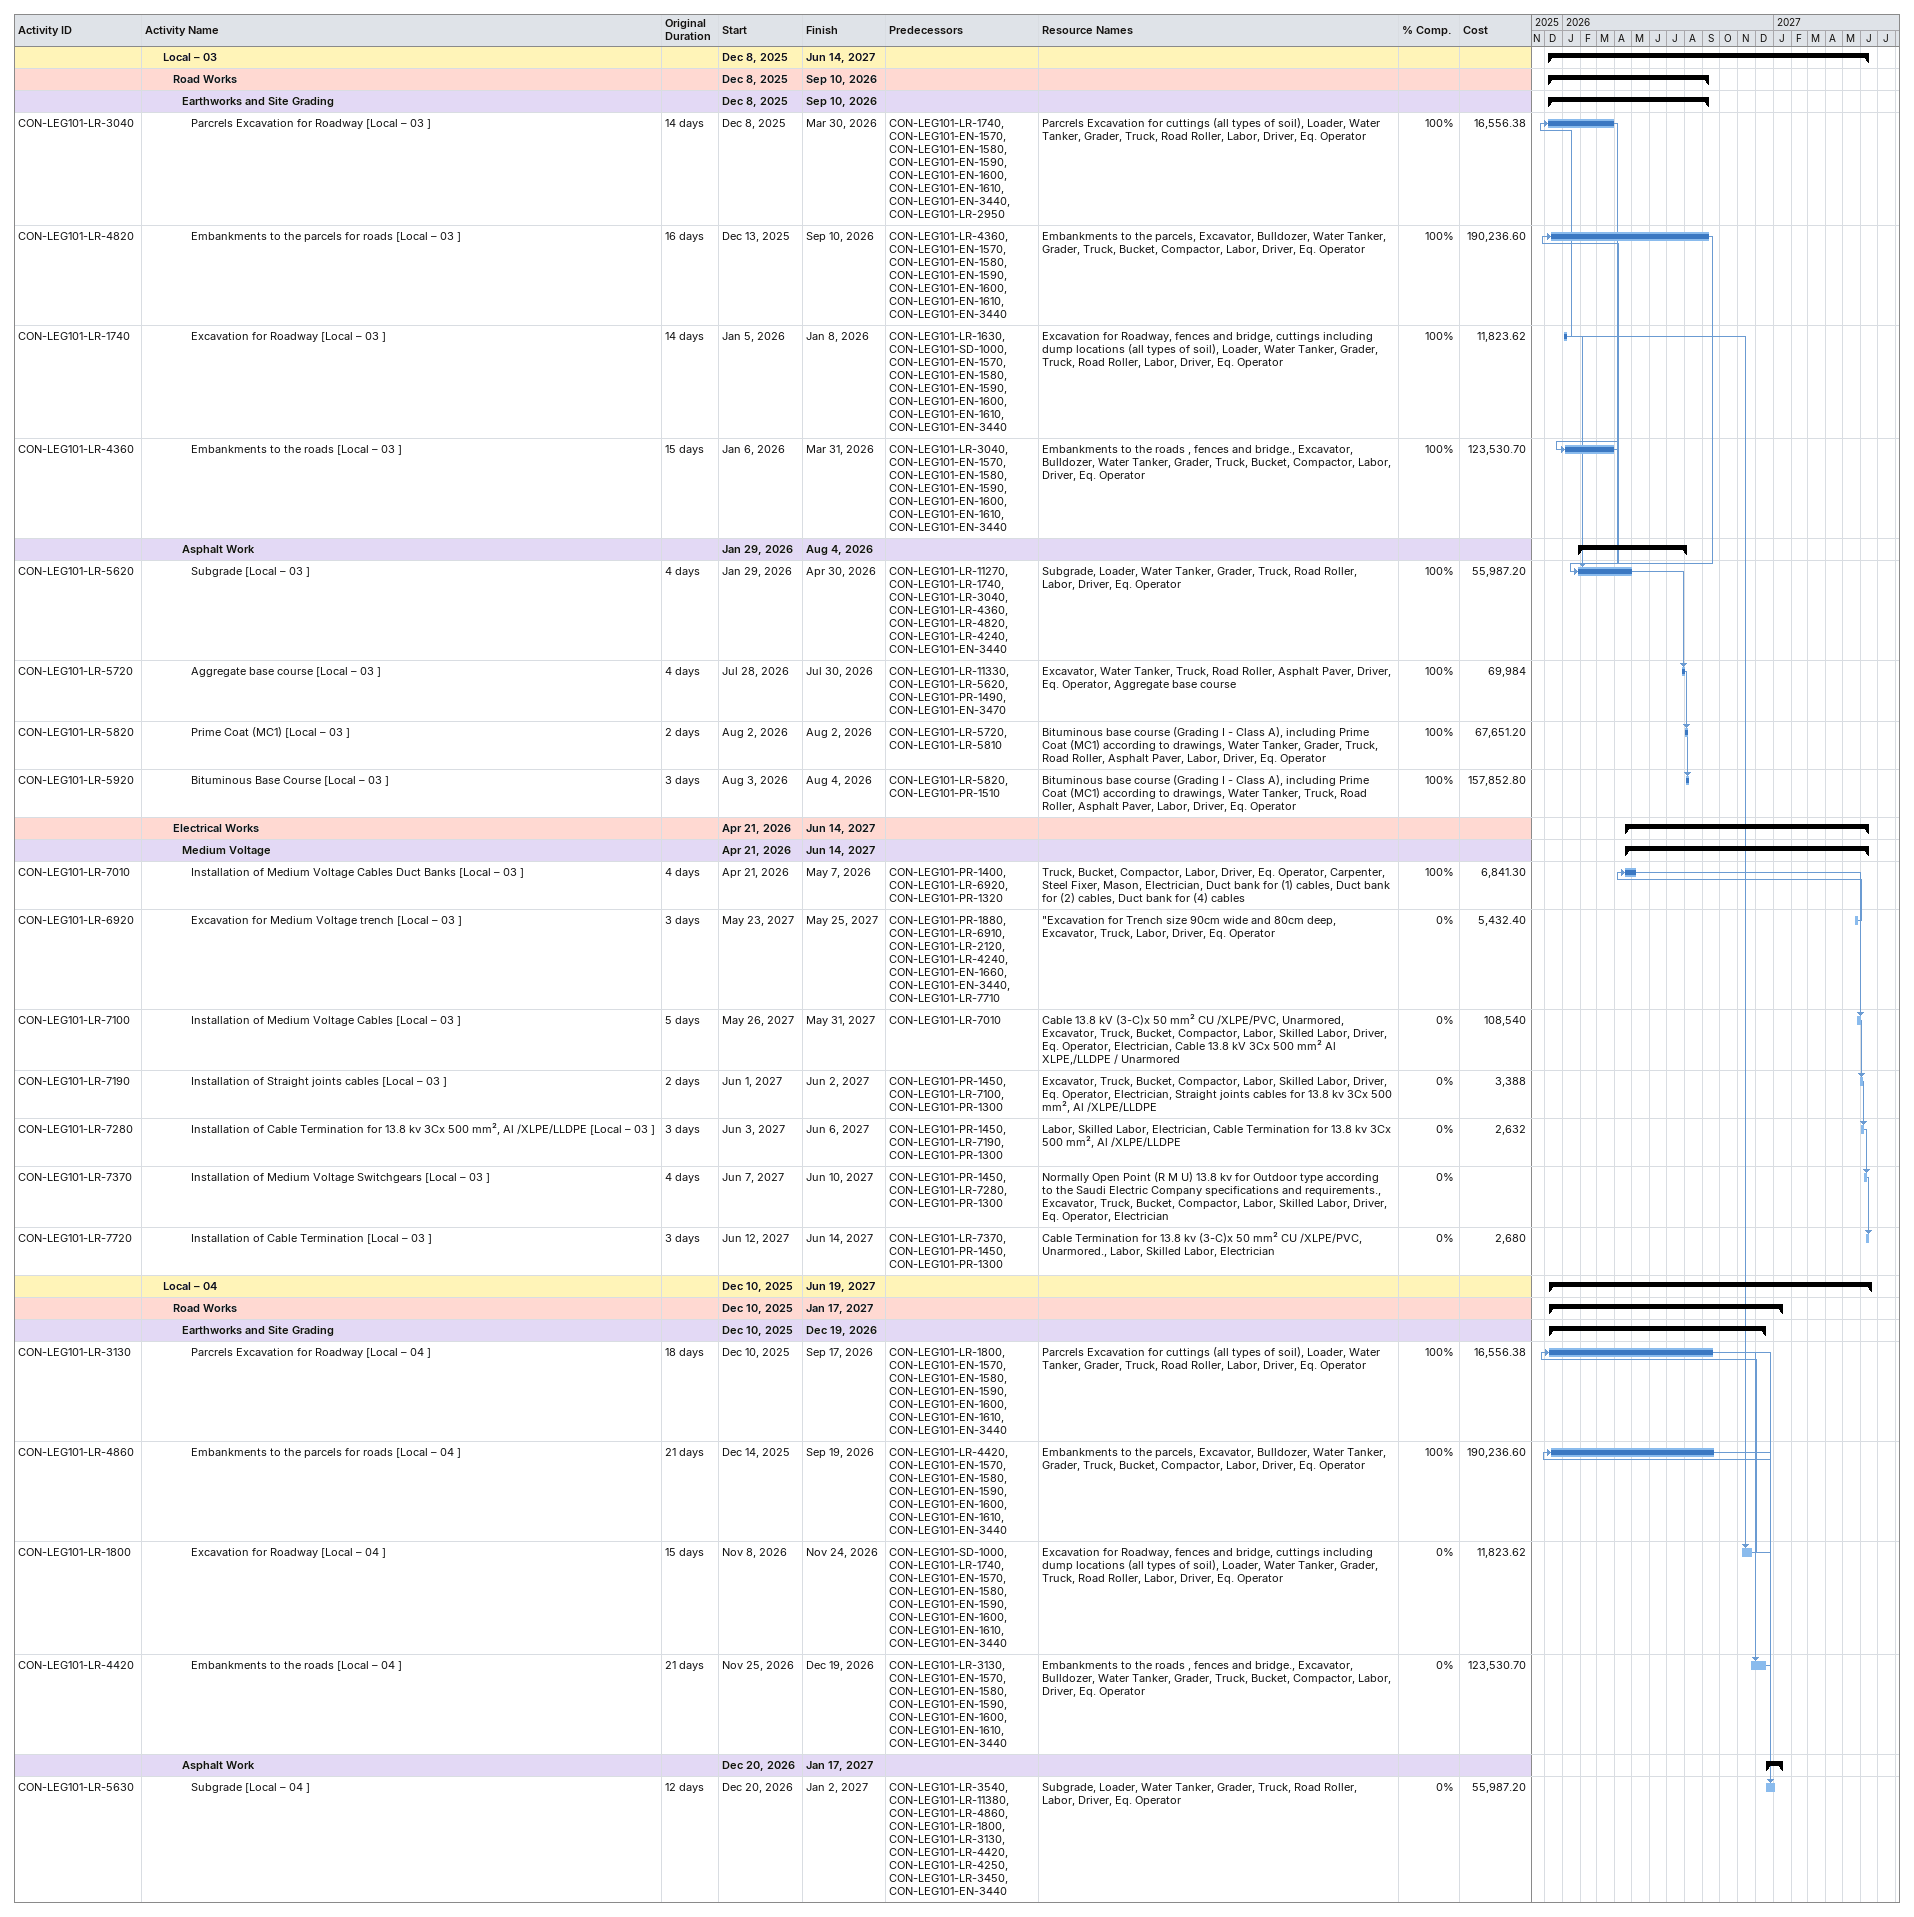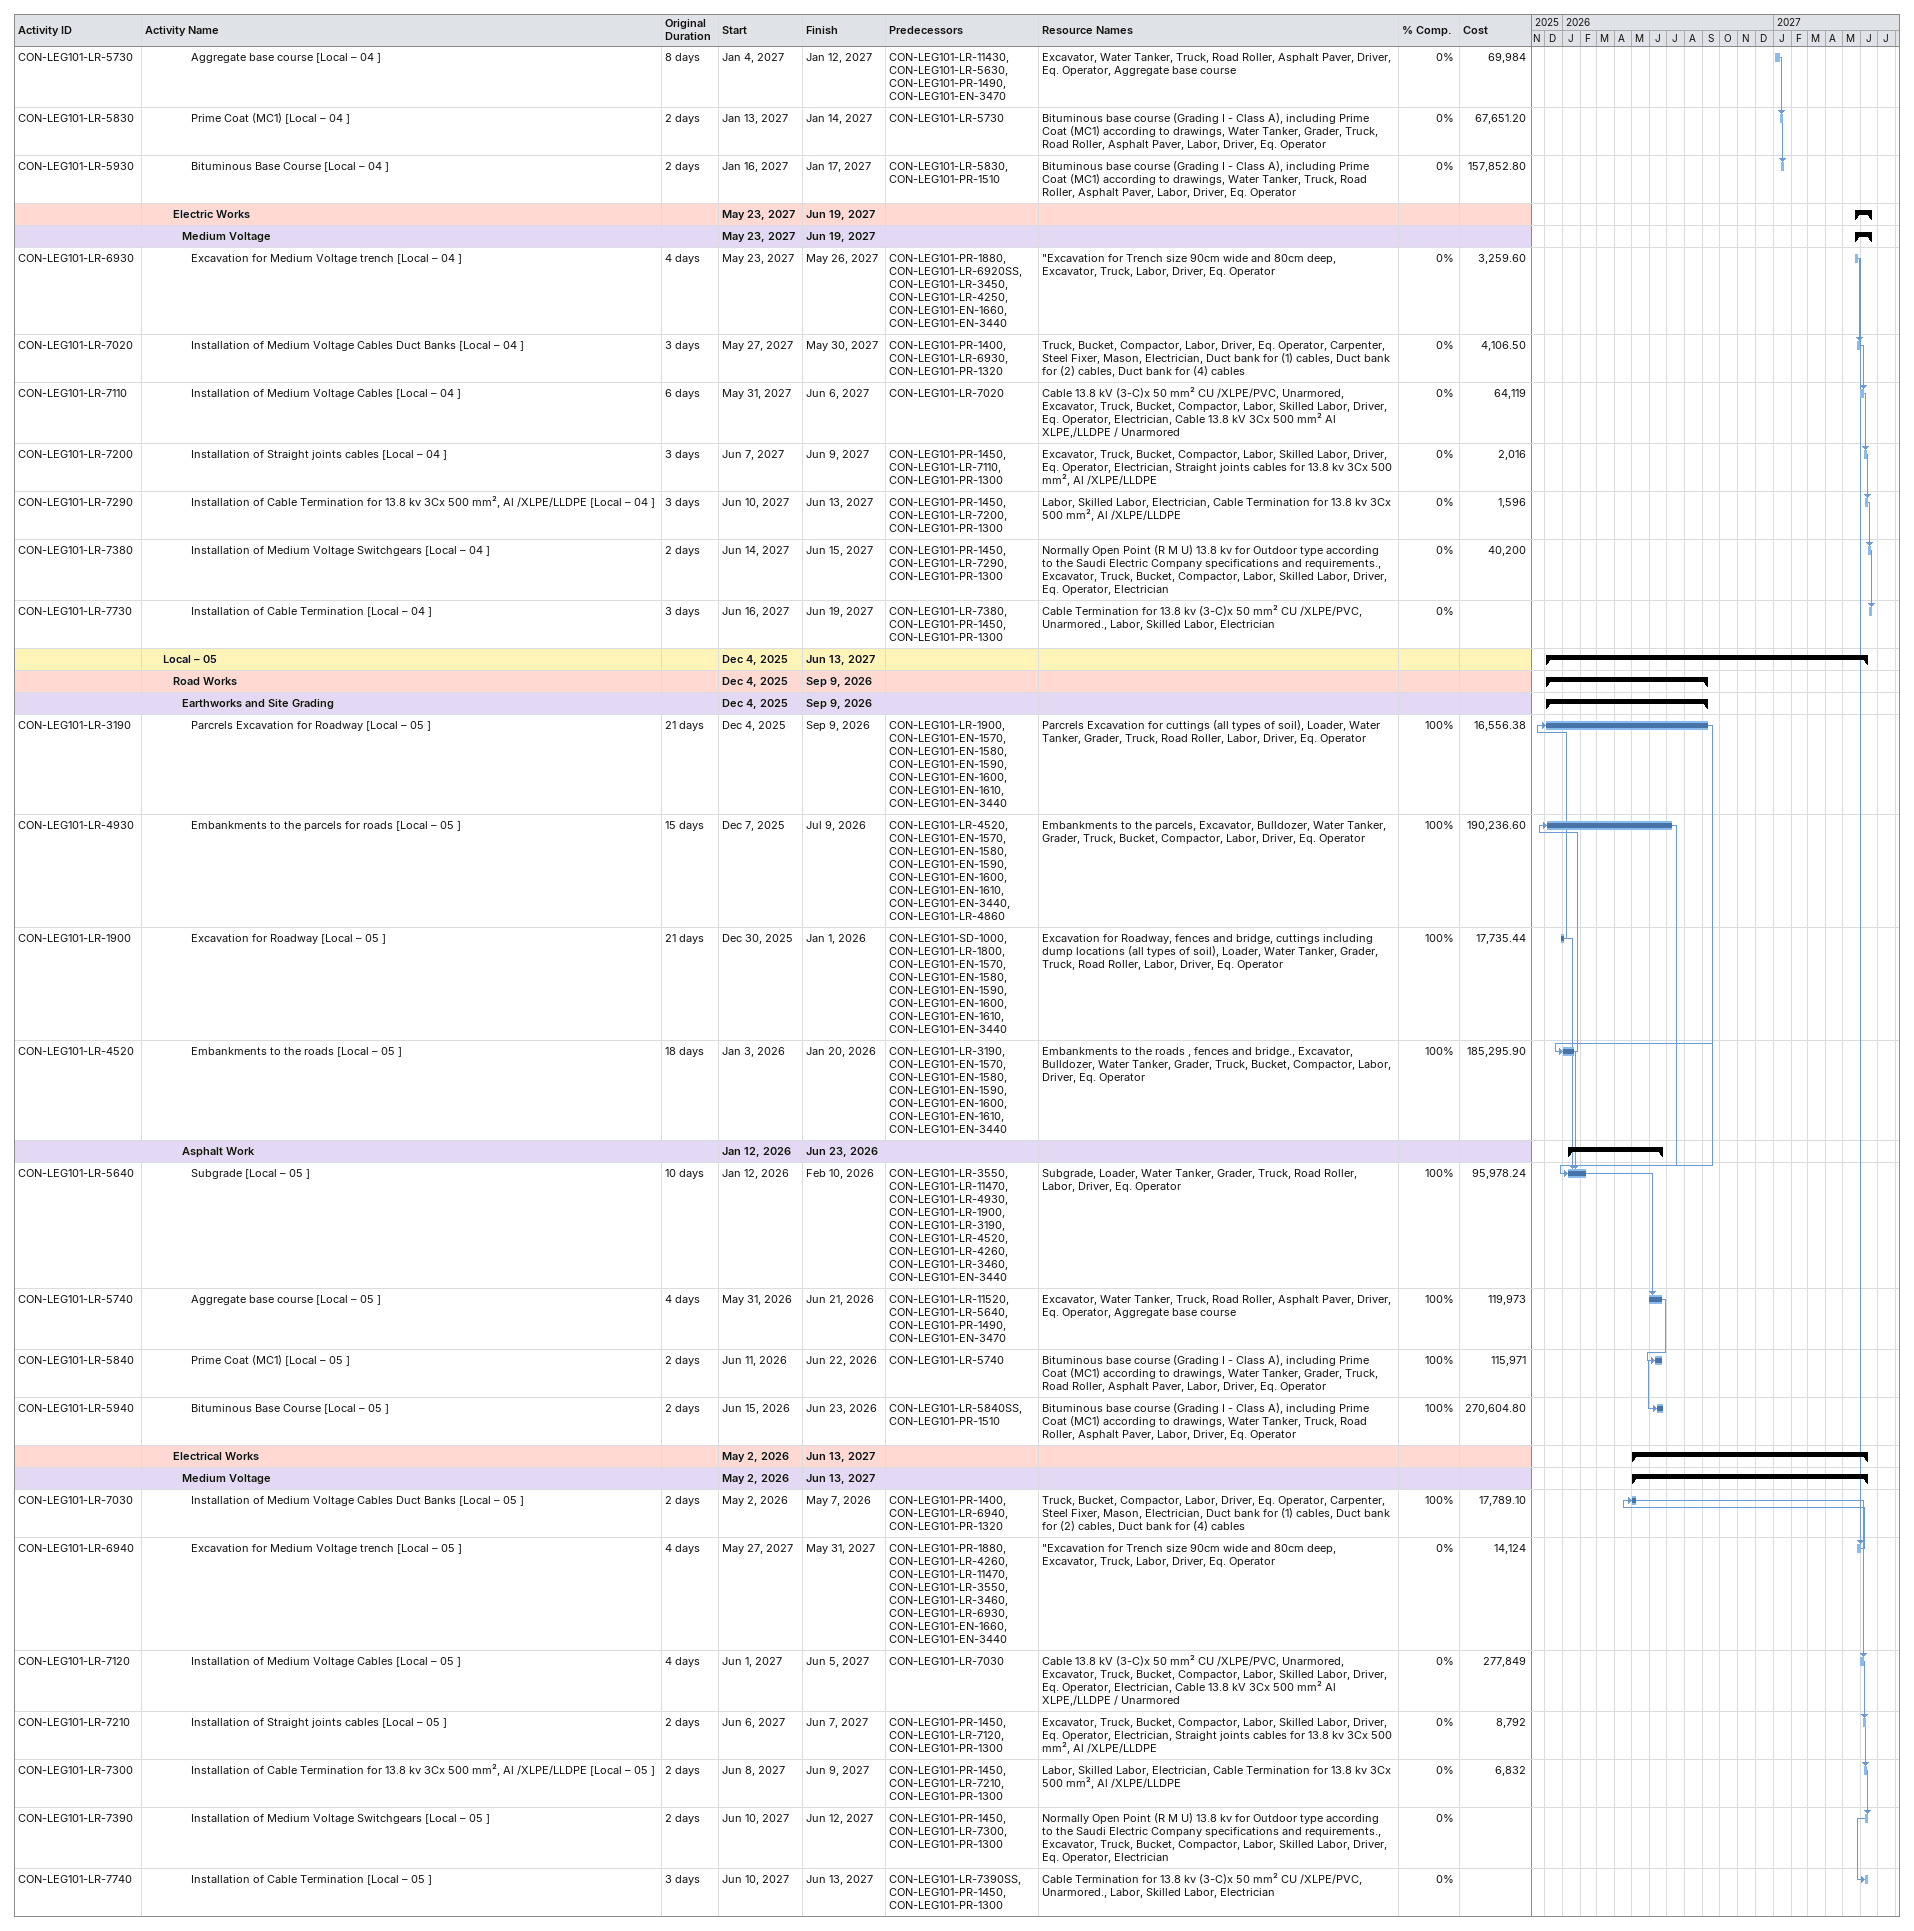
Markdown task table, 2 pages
| ID | Level | Task | Original duration | Start | Finish | Predecessors | Resources | % complete | Cost |
|---|---|---|---|---|---|---|---|---|---|
|  | 3 | **Local – 03** |  | 2025-12-08 | 2027-06-14 |  |  |  |  |
|  | 4 | **Road Works** |  | 2025-12-08 | 2026-09-10 |  |  |  |  |
|  | 5 | **Earthworks and Site Grading** |  | 2025-12-08 | 2026-09-10 |  |  |  |  |
| CON-LEG101-LR-3040 | 6 | Parcrels Excavation for Roadway [Local – 03 ] | 14d | 2025-12-08 | 2026-03-30 | CON-LEG101-LR-1740, CON-LEG101-EN-1570, CON-LEG101-EN-1580, CON-LEG101-EN-1590, CON-LEG101-EN-1600, CON-LEG101-EN-1610, CON-LEG101-EN-3440, CON-LEG101-LR-2950 | Parcrels Excavation for cuttings (all types of soil), Loader, Water Tanker, Grader, Truck, Road Roller, Labor, Driver, Eq. Operator | 100 | 16556.38 |
| CON-LEG101-LR-4820 | 6 | Embankments to the parcels for roads [Local – 03 ] | 16d | 2025-12-13 | 2026-09-10 | CON-LEG101-LR-4360, CON-LEG101-EN-1570, CON-LEG101-EN-1580, CON-LEG101-EN-1590, CON-LEG101-EN-1600, CON-LEG101-EN-1610, CON-LEG101-EN-3440 | Embankments to the parcels, Excavator, Bulldozer, Water Tanker, Grader, Truck, Bucket, Compactor, Labor, Driver, Eq. Operator | 100 | 190236.60 |
| CON-LEG101-LR-1740 | 6 | Excavation for Roadway [Local – 03 ] | 14d | 2026-01-05 | 2026-01-08 | CON-LEG101-LR-1630, CON-LEG101-SD-1000, CON-LEG101-EN-1570, CON-LEG101-EN-1580, CON-LEG101-EN-1590, CON-LEG101-EN-1600, CON-LEG101-EN-1610, CON-LEG101-EN-3440 | Excavation for Roadway, fences and bridge, cuttings including dump locations (all types of soil), Loader, Water Tanker, Grader, Truck, Road Roller, Labor, Driver, Eq. Operator | 100 | 11823.62 |
| CON-LEG101-LR-4360 | 6 | Embankments to the roads [Local – 03 ] | 15d | 2026-01-06 | 2026-03-31 | CON-LEG101-LR-3040, CON-LEG101-EN-1570, CON-LEG101-EN-1580, CON-LEG101-EN-1590, CON-LEG101-EN-1600, CON-LEG101-EN-1610, CON-LEG101-EN-3440 | Embankments to the roads , fences and bridge., Excavator, Bulldozer, Water Tanker, Grader, Truck, Bucket, Compactor, Labor, Driver, Eq. Operator | 100 | 123530.70 |
|  | 5 | **Asphalt Work** |  | 2026-01-29 | 2026-08-04 |  |  |  |  |
| CON-LEG101-LR-5620 | 6 | Subgrade [Local – 03 ] | 4d | 2026-01-29 | 2026-04-30 | CON-LEG101-LR-11270, CON-LEG101-LR-1740, CON-LEG101-LR-3040, CON-LEG101-LR-4360, CON-LEG101-LR-4820, CON-LEG101-LR-4240, CON-LEG101-EN-3440 | Subgrade, Loader, Water Tanker, Grader, Truck, Road Roller, Labor, Driver, Eq. Operator | 100 | 55987.20 |
| CON-LEG101-LR-5720 | 6 | Aggregate base course [Local – 03 ] | 4d | 2026-07-28 | 2026-07-30 | CON-LEG101-LR-11330, CON-LEG101-LR-5620, CON-LEG101-PR-1490, CON-LEG101-EN-3470 | Excavator, Water Tanker, Truck, Road Roller, Asphalt Paver, Driver, Eq. Operator, Aggregate base course | 100 | 69984 |
| CON-LEG101-LR-5820 | 6 | Prime Coat (MC1) [Local – 03 ] | 2d | 2026-08-02 | 2026-08-02 | CON-LEG101-LR-5720, CON-LEG101-LR-5810 | Bituminous base course (Grading I - Class A), including Prime Coat (MC1) according to drawings, Water Tanker, Grader, Truck, Road Roller, Asphalt Paver, Labor, Driver, Eq. Operator | 100 | 67651.20 |
| CON-LEG101-LR-5920 | 6 | Bituminous Base Course [Local – 03 ] | 3d | 2026-08-03 | 2026-08-04 | CON-LEG101-LR-5820, CON-LEG101-PR-1510 | Bituminous base course (Grading I - Class A), including Prime Coat (MC1) according to drawings, Water Tanker, Truck, Road Roller, Asphalt Paver, Labor, Driver, Eq. Operator | 100 | 157852.80 |
|  | 4 | **Electrical Works** |  | 2026-04-21 | 2027-06-14 |  |  |  |  |
|  | 5 | **Medium Voltage** |  | 2026-04-21 | 2027-06-14 |  |  |  |  |
| CON-LEG101-LR-7010 | 6 | Installation of Medium Voltage Cables Duct Banks [Local – 03 ] | 4d | 2026-04-21 | 2026-05-07 | CON-LEG101-PR-1400, CON-LEG101-LR-6920, CON-LEG101-PR-1320 | Truck, Bucket, Compactor, Labor, Driver, Eq. Operator, Carpenter, Steel Fixer, Mason, Electrician, Duct bank for (1) cables, Duct bank for (2) cables, Duct bank for (4) cables | 100 | 6841.30 |
| CON-LEG101-LR-6920 | 6 | Excavation for Medium Voltage trench [Local – 03 ] | 3d | 2027-05-23 | 2027-05-25 | CON-LEG101-PR-1880, CON-LEG101-LR-6910, CON-LEG101-LR-2120, CON-LEG101-LR-4240, CON-LEG101-EN-1660, CON-LEG101-EN-3440, CON-LEG101-LR-7710 | "Excavation for Trench size 90cm wide and 80cm deep, Excavator, Truck, Labor, Driver, Eq. Operator | 0 | 5432.40 |
| CON-LEG101-LR-7100 | 6 | Installation of Medium Voltage Cables [Local – 03 ] | 5d | 2027-05-26 | 2027-05-31 | CON-LEG101-LR-7010 | Cable 13.8 kV (3-C)x 50 mm² CU /XLPE/PVC, Unarmored, Excavator, Truck, Bucket, Compactor, Labor, Skilled Labor, Driver, Eq. Operator, Electrician, Cable 13.8 kV 3Cx 500 mm² Al XLPE,/LLDPE / Unarmored | 0 | 108540 |
| CON-LEG101-LR-7190 | 6 | Installation of Straight joints cables [Local – 03 ] | 2d | 2027-06-01 | 2027-06-02 | CON-LEG101-PR-1450, CON-LEG101-LR-7100, CON-LEG101-PR-1300 | Excavator, Truck, Bucket, Compactor, Labor, Skilled Labor, Driver, Eq. Operator, Electrician, Straight joints cables for 13.8 kv 3Cx 500 mm², Al /XLPE/LLDPE | 0 | 3388 |
| CON-LEG101-LR-7280 | 6 | Installation of Cable Termination for 13.8 kv 3Cx 500 mm², Al /XLPE/LLDPE [Local – 03 ] | 3d | 2027-06-03 | 2027-06-06 | CON-LEG101-PR-1450, CON-LEG101-LR-7190, CON-LEG101-PR-1300 | Labor, Skilled Labor, Electrician, Cable Termination for 13.8 kv 3Cx 500 mm², Al /XLPE/LLDPE | 0 | 2632 |
| CON-LEG101-LR-7370 | 6 | Installation of Medium Voltage Switchgears [Local – 03 ] | 4d | 2027-06-07 | 2027-06-10 | CON-LEG101-PR-1450, CON-LEG101-LR-7280, CON-LEG101-PR-1300 | Normally Open Point (R M U) 13.8 kv for Outdoor type according to the Saudi Electric Company specifications and requirements., Excavator, Truck, Bucket, Compactor, Labor, Skilled Labor, Driver, Eq. Operator, Electrician | 0 |  |
| CON-LEG101-LR-7720 | 6 | Installation of Cable Termination [Local – 03 ] | 3d | 2027-06-12 | 2027-06-14 | CON-LEG101-LR-7370, CON-LEG101-PR-1450, CON-LEG101-PR-1300 | Cable Termination for 13.8 kv (3-C)x 50 mm² CU /XLPE/PVC, Unarmored., Labor, Skilled Labor, Electrician | 0 | 2680 |
|  | 3 | **Local – 04** |  | 2025-12-10 | 2027-06-19 |  |  |  |  |
|  | 4 | **Road Works** |  | 2025-12-10 | 2027-01-17 |  |  |  |  |
|  | 5 | **Earthworks and Site Grading** |  | 2025-12-10 | 2026-12-19 |  |  |  |  |
| CON-LEG101-LR-3130 | 6 | Parcrels Excavation for Roadway [Local – 04 ] | 18d | 2025-12-10 | 2026-09-17 | CON-LEG101-LR-1800, CON-LEG101-EN-1570, CON-LEG101-EN-1580, CON-LEG101-EN-1590, CON-LEG101-EN-1600, CON-LEG101-EN-1610, CON-LEG101-EN-3440 | Parcrels Excavation for cuttings (all types of soil), Loader, Water Tanker, Grader, Truck, Road Roller, Labor, Driver, Eq. Operator | 100 | 16556.38 |
| CON-LEG101-LR-4860 | 6 | Embankments to the parcels for roads [Local – 04 ] | 21d | 2025-12-14 | 2026-09-19 | CON-LEG101-LR-4420, CON-LEG101-EN-1570, CON-LEG101-EN-1580, CON-LEG101-EN-1590, CON-LEG101-EN-1600, CON-LEG101-EN-1610, CON-LEG101-EN-3440 | Embankments to the parcels, Excavator, Bulldozer, Water Tanker, Grader, Truck, Bucket, Compactor, Labor, Driver, Eq. Operator | 100 | 190236.60 |
| CON-LEG101-LR-1800 | 6 | Excavation for Roadway [Local – 04 ] | 15d | 2026-11-08 | 2026-11-24 | CON-LEG101-SD-1000, CON-LEG101-LR-1740, CON-LEG101-EN-1570, CON-LEG101-EN-1580, CON-LEG101-EN-1590, CON-LEG101-EN-1600, CON-LEG101-EN-1610, CON-LEG101-EN-3440 | Excavation for Roadway, fences and bridge, cuttings including dump locations (all types of soil), Loader, Water Tanker, Grader, Truck, Road Roller, Labor, Driver, Eq. Operator | 0 | 11823.62 |
| CON-LEG101-LR-4420 | 6 | Embankments to the roads [Local – 04 ] | 21d | 2026-11-25 | 2026-12-19 | CON-LEG101-LR-3130, CON-LEG101-EN-1570, CON-LEG101-EN-1580, CON-LEG101-EN-1590, CON-LEG101-EN-1600, CON-LEG101-EN-1610, CON-LEG101-EN-3440 | Embankments to the roads , fences and bridge., Excavator, Bulldozer, Water Tanker, Grader, Truck, Bucket, Compactor, Labor, Driver, Eq. Operator | 0 | 123530.70 |
|  | 5 | **Asphalt Work** |  | 2026-12-20 | 2027-01-17 |  |  |  |  |
| CON-LEG101-LR-5630 | 6 | Subgrade [Local – 04 ] | 12d | 2026-12-20 | 2027-01-02 | CON-LEG101-LR-3540, CON-LEG101-LR-11380, CON-LEG101-LR-4860, CON-LEG101-LR-1800, CON-LEG101-LR-3130, CON-LEG101-LR-4420, CON-LEG101-LR-4250, CON-LEG101-LR-3450, CON-LEG101-EN-3440 | Subgrade, Loader, Water Tanker, Grader, Truck, Road Roller, Labor, Driver, Eq. Operator | 0 | 55987.20 |
| CON-LEG101-LR-5730 | 6 | Aggregate base course [Local – 04 ] | 8d | 2027-01-04 | 2027-01-12 | CON-LEG101-LR-11430, CON-LEG101-LR-5630, CON-LEG101-PR-1490, CON-LEG101-EN-3470 | Excavator, Water Tanker, Truck, Road Roller, Asphalt Paver, Driver, Eq. Operator, Aggregate base course | 0 | 69984 |
| CON-LEG101-LR-5830 | 6 | Prime Coat (MC1) [Local – 04 ] | 2d | 2027-01-13 | 2027-01-14 | CON-LEG101-LR-5730 | Bituminous base course (Grading I - Class A), including Prime Coat (MC1) according to drawings, Water Tanker, Grader, Truck, Road Roller, Asphalt Paver, Labor, Driver, Eq. Operator | 0 | 67651.20 |
| CON-LEG101-LR-5930 | 6 | Bituminous Base Course [Local – 04 ] | 2d | 2027-01-16 | 2027-01-17 | CON-LEG101-LR-5830, CON-LEG101-PR-1510 | Bituminous base course (Grading I - Class A), including Prime Coat (MC1) according to drawings, Water Tanker, Truck, Road Roller, Asphalt Paver, Labor, Driver, Eq. Operator | 0 | 157852.80 |
|  | 4 | **Electric Works** |  | 2027-05-23 | 2027-06-19 |  |  |  |  |
|  | 5 | **Medium Voltage** |  | 2027-05-23 | 2027-06-19 |  |  |  |  |
| CON-LEG101-LR-6930 | 6 | Excavation for Medium Voltage trench [Local – 04 ] | 4d | 2027-05-23 | 2027-05-26 | CON-LEG101-PR-1880, CON-LEG101-LR-6920SS, CON-LEG101-LR-3450, CON-LEG101-LR-4250, CON-LEG101-EN-1660, CON-LEG101-EN-3440 | "Excavation for Trench size 90cm wide and 80cm deep, Excavator, Truck, Labor, Driver, Eq. Operator | 0 | 3259.60 |
| CON-LEG101-LR-7020 | 6 | Installation of Medium Voltage Cables Duct Banks [Local – 04 ] | 3d | 2027-05-27 | 2027-05-30 | CON-LEG101-PR-1400, CON-LEG101-LR-6930, CON-LEG101-PR-1320 | Truck, Bucket, Compactor, Labor, Driver, Eq. Operator, Carpenter, Steel Fixer, Mason, Electrician, Duct bank for (1) cables, Duct bank for (2) cables, Duct bank for (4) cables | 0 | 4106.50 |
| CON-LEG101-LR-7110 | 6 | Installation of Medium Voltage Cables [Local – 04 ] | 6d | 2027-05-31 | 2027-06-06 | CON-LEG101-LR-7020 | Cable 13.8 kV (3-C)x 50 mm² CU /XLPE/PVC, Unarmored, Excavator, Truck, Bucket, Compactor, Labor, Skilled Labor, Driver, Eq. Operator, Electrician, Cable 13.8 kV 3Cx 500 mm² Al XLPE,/LLDPE / Unarmored | 0 | 64119 |
| CON-LEG101-LR-7200 | 6 | Installation of Straight joints cables [Local – 04 ] | 3d | 2027-06-07 | 2027-06-09 | CON-LEG101-PR-1450, CON-LEG101-LR-7110, CON-LEG101-PR-1300 | Excavator, Truck, Bucket, Compactor, Labor, Skilled Labor, Driver, Eq. Operator, Electrician, Straight joints cables for 13.8 kv 3Cx 500 mm², Al /XLPE/LLDPE | 0 | 2016 |
| CON-LEG101-LR-7290 | 6 | Installation of Cable Termination for 13.8 kv 3Cx 500 mm², Al /XLPE/LLDPE [Local – 04 ] | 3d | 2027-06-10 | 2027-06-13 | CON-LEG101-PR-1450, CON-LEG101-LR-7200, CON-LEG101-PR-1300 | Labor, Skilled Labor, Electrician, Cable Termination for 13.8 kv 3Cx 500 mm², Al /XLPE/LLDPE | 0 | 1596 |
| CON-LEG101-LR-7380 | 6 | Installation of Medium Voltage Switchgears [Local – 04 ] | 2d | 2027-06-14 | 2027-06-15 | CON-LEG101-PR-1450, CON-LEG101-LR-7290, CON-LEG101-PR-1300 | Normally Open Point (R M U) 13.8 kv for Outdoor type according to the Saudi Electric Company specifications and requirements., Excavator, Truck, Bucket, Compactor, Labor, Skilled Labor, Driver, Eq. Operator, Electrician | 0 | 40200 |
| CON-LEG101-LR-7730 | 6 | Installation of Cable Termination [Local – 04 ] | 3d | 2027-06-16 | 2027-06-19 | CON-LEG101-LR-7380, CON-LEG101-PR-1450, CON-LEG101-PR-1300 | Cable Termination for 13.8 kv (3-C)x 50 mm² CU /XLPE/PVC, Unarmored., Labor, Skilled Labor, Electrician | 0 |  |
|  | 3 | **Local – 05** |  | 2025-12-04 | 2027-06-13 |  |  |  |  |
|  | 4 | **Road Works** |  | 2025-12-04 | 2026-09-09 |  |  |  |  |
|  | 5 | **Earthworks and Site Grading** |  | 2025-12-04 | 2026-09-09 |  |  |  |  |
| CON-LEG101-LR-3190 | 6 | Parcrels Excavation for Roadway [Local – 05 ] | 21d | 2025-12-04 | 2026-09-09 | CON-LEG101-LR-1900, CON-LEG101-EN-1570, CON-LEG101-EN-1580, CON-LEG101-EN-1590, CON-LEG101-EN-1600, CON-LEG101-EN-1610, CON-LEG101-EN-3440 | Parcrels Excavation for cuttings (all types of soil), Loader, Water Tanker, Grader, Truck, Road Roller, Labor, Driver, Eq. Operator | 100 | 16556.38 |
| CON-LEG101-LR-4930 | 6 | Embankments to the parcels for roads [Local – 05 ] | 15d | 2025-12-07 | 2026-07-09 | CON-LEG101-LR-4520, CON-LEG101-EN-1570, CON-LEG101-EN-1580, CON-LEG101-EN-1590, CON-LEG101-EN-1600, CON-LEG101-EN-1610, CON-LEG101-EN-3440, CON-LEG101-LR-4860 | Embankments to the parcels, Excavator, Bulldozer, Water Tanker, Grader, Truck, Bucket, Compactor, Labor, Driver, Eq. Operator | 100 | 190236.60 |
| CON-LEG101-LR-1900 | 6 | Excavation for Roadway [Local – 05 ] | 21d | 2025-12-30 | 2026-01-01 | CON-LEG101-SD-1000, CON-LEG101-LR-1800, CON-LEG101-EN-1570, CON-LEG101-EN-1580, CON-LEG101-EN-1590, CON-LEG101-EN-1600, CON-LEG101-EN-1610, CON-LEG101-EN-3440 | Excavation for Roadway, fences and bridge, cuttings including dump locations (all types of soil), Loader, Water Tanker, Grader, Truck, Road Roller, Labor, Driver, Eq. Operator | 100 | 17735.44 |
| CON-LEG101-LR-4520 | 6 | Embankments to the roads [Local – 05 ] | 18d | 2026-01-03 | 2026-01-20 | CON-LEG101-LR-3190, CON-LEG101-EN-1570, CON-LEG101-EN-1580, CON-LEG101-EN-1590, CON-LEG101-EN-1600, CON-LEG101-EN-1610, CON-LEG101-EN-3440 | Embankments to the roads , fences and bridge., Excavator, Bulldozer, Water Tanker, Grader, Truck, Bucket, Compactor, Labor, Driver, Eq. Operator | 100 | 185295.90 |
|  | 5 | **Asphalt Work** |  | 2026-01-12 | 2026-06-23 |  |  |  |  |
| CON-LEG101-LR-5640 | 6 | Subgrade [Local – 05 ] | 10d | 2026-01-12 | 2026-02-10 | CON-LEG101-LR-3550, CON-LEG101-LR-11470, CON-LEG101-LR-4930, CON-LEG101-LR-1900, CON-LEG101-LR-3190, CON-LEG101-LR-4520, CON-LEG101-LR-4260, CON-LEG101-LR-3460, CON-LEG101-EN-3440 | Subgrade, Loader, Water Tanker, Grader, Truck, Road Roller, Labor, Driver, Eq. Operator | 100 | 95978.24 |
| CON-LEG101-LR-5740 | 6 | Aggregate base course [Local – 05 ] | 4d | 2026-05-31 | 2026-06-21 | CON-LEG101-LR-11520, CON-LEG101-LR-5640, CON-LEG101-PR-1490, CON-LEG101-EN-3470 | Excavator, Water Tanker, Truck, Road Roller, Asphalt Paver, Driver, Eq. Operator, Aggregate base course | 100 | 119973 |
| CON-LEG101-LR-5840 | 6 | Prime Coat (MC1) [Local – 05 ] | 2d | 2026-06-11 | 2026-06-22 | CON-LEG101-LR-5740 | Bituminous base course (Grading I - Class A), including Prime Coat (MC1) according to drawings, Water Tanker, Grader, Truck, Road Roller, Asphalt Paver, Labor, Driver, Eq. Operator | 100 | 115971 |
| CON-LEG101-LR-5940 | 6 | Bituminous Base Course [Local – 05 ] | 2d | 2026-06-15 | 2026-06-23 | CON-LEG101-LR-5840SS, CON-LEG101-PR-1510 | Bituminous base course (Grading I - Class A), including Prime Coat (MC1) according to drawings, Water Tanker, Truck, Road Roller, Asphalt Paver, Labor, Driver, Eq. Operator | 100 | 270604.80 |
|  | 4 | **Electrical Works** |  | 2026-05-02 | 2027-06-13 |  |  |  |  |
|  | 5 | **Medium Voltage** |  | 2026-05-02 | 2027-06-13 |  |  |  |  |
| CON-LEG101-LR-7030 | 6 | Installation of Medium Voltage Cables Duct Banks [Local – 05 ] | 2d | 2026-05-02 | 2026-05-07 | CON-LEG101-PR-1400, CON-LEG101-LR-6940, CON-LEG101-PR-1320 | Truck, Bucket, Compactor, Labor, Driver, Eq. Operator, Carpenter, Steel Fixer, Mason, Electrician, Duct bank for (1) cables, Duct bank for (2) cables, Duct bank for (4) cables | 100 | 17789.10 |
| CON-LEG101-LR-6940 | 6 | Excavation for Medium Voltage trench [Local – 05 ] | 4d | 2027-05-27 | 2027-05-31 | CON-LEG101-PR-1880, CON-LEG101-LR-4260, CON-LEG101-LR-11470, CON-LEG101-LR-3550, CON-LEG101-LR-3460, CON-LEG101-LR-6930, CON-LEG101-EN-1660, CON-LEG101-EN-3440 | "Excavation for Trench size 90cm wide and 80cm deep, Excavator, Truck, Labor, Driver, Eq. Operator | 0 | 14124 |
| CON-LEG101-LR-7120 | 6 | Installation of Medium Voltage Cables [Local – 05 ] | 4d | 2027-06-01 | 2027-06-05 | CON-LEG101-LR-7030 | Cable 13.8 kV (3-C)x 50 mm² CU /XLPE/PVC, Unarmored, Excavator, Truck, Bucket, Compactor, Labor, Skilled Labor, Driver, Eq. Operator, Electrician, Cable 13.8 kV 3Cx 500 mm² Al XLPE,/LLDPE / Unarmored | 0 | 277849 |
| CON-LEG101-LR-7210 | 6 | Installation of Straight joints cables [Local – 05 ] | 2d | 2027-06-06 | 2027-06-07 | CON-LEG101-PR-1450, CON-LEG101-LR-7120, CON-LEG101-PR-1300 | Excavator, Truck, Bucket, Compactor, Labor, Skilled Labor, Driver, Eq. Operator, Electrician, Straight joints cables for 13.8 kv 3Cx 500 mm², Al /XLPE/LLDPE | 0 | 8792 |
| CON-LEG101-LR-7300 | 6 | Installation of Cable Termination for 13.8 kv 3Cx 500 mm², Al /XLPE/LLDPE [Local – 05 ] | 2d | 2027-06-08 | 2027-06-09 | CON-LEG101-PR-1450, CON-LEG101-LR-7210, CON-LEG101-PR-1300 | Labor, Skilled Labor, Electrician, Cable Termination for 13.8 kv 3Cx 500 mm², Al /XLPE/LLDPE | 0 | 6832 |
| CON-LEG101-LR-7390 | 6 | Installation of Medium Voltage Switchgears [Local – 05 ] | 2d | 2027-06-10 | 2027-06-12 | CON-LEG101-PR-1450, CON-LEG101-LR-7300, CON-LEG101-PR-1300 | Normally Open Point (R M U) 13.8 kv for Outdoor type according to the Saudi Electric Company specifications and requirements., Excavator, Truck, Bucket, Compactor, Labor, Skilled Labor, Driver, Eq. Operator, Electrician | 0 |  |
| CON-LEG101-LR-7740 | 6 | Installation of Cable Termination [Local – 05 ] | 3d | 2027-06-10 | 2027-06-13 | CON-LEG101-LR-7390SS, CON-LEG101-PR-1450, CON-LEG101-PR-1300 | Cable Termination for 13.8 kv (3-C)x 50 mm² CU /XLPE/PVC, Unarmored., Labor, Skilled Labor, Electrician | 0 |  |
